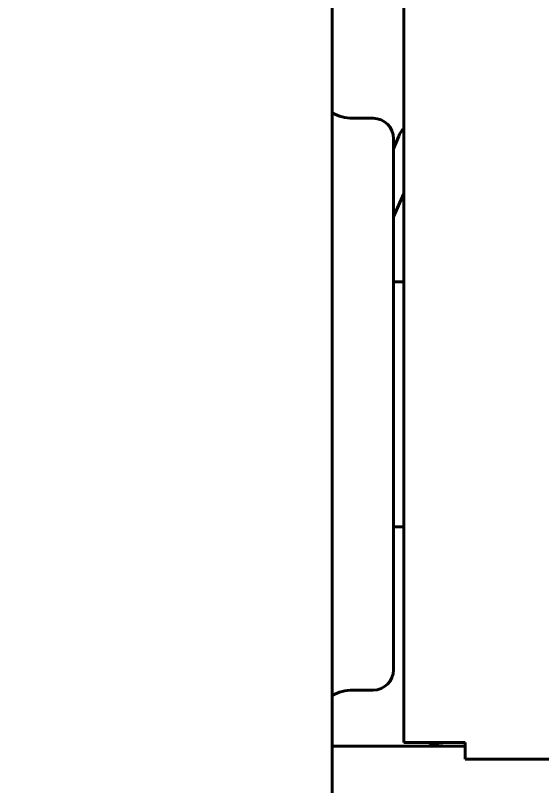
# Model space of a CAD drawing. Header units: millimetres. Extents: x 0 to 51860, y 0 to 5940.
# Drawn here: x 3267.52 to 3293.27, y 1701.07 to 1738.79 of the extents above; entities that cross this region are included whole.
import ezdxf

# ---------------------------------------------------------------- set-up
doc = ezdxf.new("R2010")
doc.units = ezdxf.units.MM
doc.header["$LTSCALE"] = 10
doc.layers.add('가시적인 것(ISO)', color=3, linetype='Continuous', lineweight=40)
doc.layers.add('치수(ISO)', color=2, linetype='Continuous', lineweight=25)
doc.styles.add('치수 텍스트_PSTEK_POSCO', font='isocp.shx')
doc.dimstyles.new('치수_PSTEK_POSCO', dxfattribs={"dimscale": 10, "dimtxt": 3.5, "dimasz": 2.5, "dimexe": 2, "dimexo": 2.5, "dimgap": 1, "dimtad": 1, "dimrnd": 1e-08, "dimdsep": 46, "dimtxsty": '치수 텍스트_PSTEK_POSCO', "dimcen": 0.09, "dimdle": 10, "dimclrd": 7, "dimclre": 7, "dimclrt": 2, "dimadec": 1, "dimazin": 2, "dimtfac": 1, "dimtmove": 0, "dimatfit": 3, "dimfxl": 0, "dimtolj": 1, "dimlwd": -1, "dimlwe": -1, "dimarcsym": 0})

# ---------------------------------------------------------------- blocks, each defined once
blk = doc.blocks.new('*D38')
at = {"layer": 'Defpoints', "color": 0}
for p in [(3319.031, 1812.006), (2349.031, 1803.006), (3319.031, 1569.51)]:
    blk.add_point(p, dxfattribs=at)
at = {"layer": '치수(ISO)', "color": 7}
for p, q in [((3319.031, 1787.006), (3319.031, 1549.51)), ((2349.031, 1778.006), (2349.031, 1549.51)), ((2374.031, 1569.51), (3294.031, 1569.51))]:
    blk.add_line(p, q, dxfattribs=at)
for points in [[(2374.031, 1573.677), (2374.031, 1565.344), (2349.031, 1569.51)], [(3294.031, 1573.677), (3294.031, 1565.344), (3319.031, 1569.51)]]:
    blk.add_solid(points, dxfattribs=at)
at = {"layer": '치수(ISO)', "color": 2, "insert": (2801.792, 1597.01), "char_height": 35, "attachment_point": 4, "style": '치수 텍스트_PSTEK_POSCO'}
blk.add_mtext('\\A1;970', dxfattribs=at)

msp = doc.modelspace()

# ---------------------------------------------------------------- linework, layer by layer
at = {"layer": '가시적인 것(ISO)'}
for p, q in [((3286.5311, 1759.2463), (3286.5311, 1723.3643)), ((3283.0311, 1753.2463), (3283.0311, 1686.2463)), ((3285.0311, 1733.7463), (3284.0311, 1733.7463)), ((3286.0311, 1732.2563), (3286.2796, 1732.8777)), ((3286.0311, 1732.7463), (3286.0311, 1706.7463)), ((3286.5311, 1730.0688), (3286.0311, 1728.9229)), ((3286.0311, 1725.7463), (3286.5311, 1725.7463)), ((3286.5311, 1703.1726), (3286.5311, 1723.3643)), ((3286.0311, 1713.7463), (3286.5311, 1713.7463)), ((3285.0311, 1705.7463), (3284.0311, 1705.7463)), ((3283.0311, 1703.0063), (3288.5311, 1703.0063)), ((3286.5311, 1703.1726), (3289.5311, 1703.1726)), ((3288.5311, 1703.0063), (3289.5311, 1703.0063)), ((3289.5311, 1702.3695), (3289.5311, 1703.1726)), ((3289.5311, 1702.3695), (3296.5311, 1702.3695))]:
    msp.add_line(p, q, dxfattribs=at)
for centre, radius, start, end in [((3284.0311, 1735.7463), 2, 240, 270), ((3285.0311, 1732.7463), 1, 0, 90), ((3285.0311, 1706.7463), 1, 270, 0), ((3284.0311, 1703.7463), 2, 90, 120), ((3288.5311, 1705.0063), 2, 246.46498, 270)]:
    msp.add_arc(centre, radius, start, end, dxfattribs=at)
msp.add_open_spline([(3286.2796, 1732.8777), (3286.3057, 1732.9428), (3286.3389, 1733.0057), (3286.4018, 1733.0994), (3286.4279, 1733.1332), (3286.4779, 1733.1903), (3286.5013, 1733.2145), (3286.5275, 1733.2389), (3286.5293, 1733.2406), (3286.5311, 1733.2422)], degree=3, knots=[0, 0, 0, 0, 0.42339935, 0.42339935, 0.68408319, 0.68408319, 0.89529636, 0.89529636, 0.91059167, 0.91059167, 0.91059167, 0.91059167], dxfattribs=at)

# ---------------------------------------------------------------- dimensions: what is measured, and where the dimension line sits
at = {"layer": '치수(ISO)', "color": 7}
dim = msp.add_linear_dim(base=(3319.0311, 1569.5104), p1=(2349.0311, 1803.0063), p2=(3319.0311, 1812.0063), angle=180, dimstyle='치수_PSTEK_POSCO', override={"dimdec": 2, "dimtp": 0, "dimtm": 0, "dimtdec": 2, "dimtofl": 0, "dimatfit": 1}, dxfattribs=at)
dim.commit()
dim.dimension.update_dxf_attribs({"geometry": '*D38', "text_midpoint": (2834.0311, 1569.5104), "dimtype": 160})

doc.saveas('drawing.dxf')
